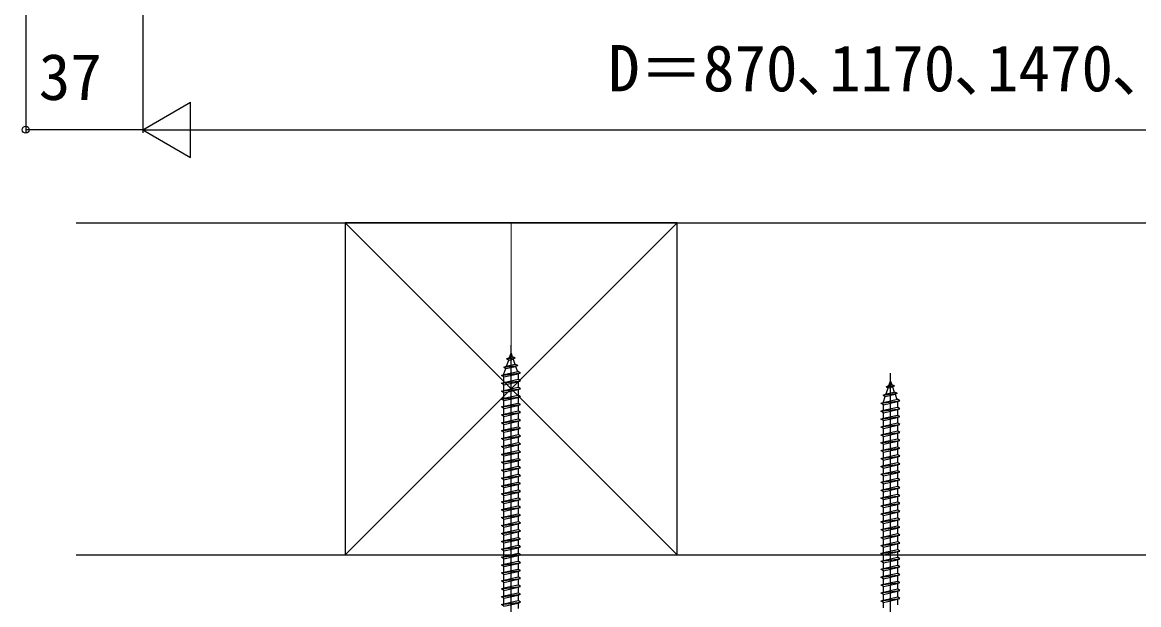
# Model space of a CAD drawing. Units: millimetres, scale not verified. Extents: x -875 to 875, y -1305 to 1298.
# Drawn here: x -655.1 to -302, y -491.2 to -307 of the extents above; entities that cross this region are included whole.
import ezdxf
from ezdxf.enums import TextEntityAlignment as Align

# ---------------------------------------------------------------- set-up
doc = ezdxf.new("R2010")
doc.units = ezdxf.units.MM
doc.header["$LTSCALE"] = 8
doc.layers.add('0-4_YKK_12', color=2, linetype='Continuous', lineweight=18)
for name, color, linetype in [('0-5_YKK_13', 4, 'Continuous'), ('0-6_YKK_D', 6, 'Continuous'), ('0-8_YSS_K', 3, 'Continuous')]:
    doc.layers.add(name, color=color, linetype=linetype)
doc.styles.add('ＭＳ ゴシック', font='')
doc.styles.get('ＭＳ ゴシック').set_extended_font_data('MS Gothic')

msp = doc.modelspace()

# ---------------------------------------------------------------- linework, layer by layer
at = {"layer": '0-4_YKK_12'}
msp.add_line((-500.5, -370.5), (-500.5, -1165), dxfattribs=at)
at = {"layer": '0-5_YKK_13'}
for p, q in [((-500.5, -528.2), (-500.5, -409.199)), ((-501.914, -413.502), (-500.966, -413.054)), ((-500.966, -413.054), (-500.5, -411.7)), ((-500.966, -413.054), (-500.1, -412.861)), ((-500.5, -411.7), (-500.1, -412.861)), ((-499.203, -413.163), (-500.1, -412.861)), ((-502.813, -416.114), (-498.378, -415.56)), ((-502.813, -416.114), (-501.898, -415.761)), ((-502.813, -416.114), (-502.178, -416.573)), ((-502.75, -418.234), (-502.178, -416.573)), ((-502.178, -416.573), (-499.061, -415.88)), ((-501.914, -413.502), (-499.203, -413.163)), ((-501.914, -413.502), (-501.246, -413.866)), ((-501.898, -415.761), (-501.246, -413.866)), ((-501.898, -415.761), (-499.301, -415.183)), ((-501.246, -413.866), (-499.86, -413.558)), ((-499.203, -413.163), (-499.86, -413.558)), ((-499.86, -413.558), (-499.301, -415.183)), ((-498.378, -415.56), (-499.301, -415.183)), ((-498.378, -415.56), (-499.061, -415.88)), ((-499.061, -415.88), (-498.501, -417.506)), ((-503.5, -418.7), (-497.5, -417.95)), ((-502.75, -418.45), (-498.25, -417.45)), ((-502.75, -418.45), (-502.75, -418.234)), ((-502.75, -420.95), (-502.75, -419.2)), ((-502.75, -420.95), (-498.25, -419.95)), ((-498.261, -418.202), (-498.25, -418.234)), ((-498.25, -418.234), (-498.25, -419.95)), ((-380.5, -517), (-380.5, -418)), ((-503.5, -421.2), (-497.5, -420.45)), ((-503.5, -423.7), (-497.5, -422.95)), ((-502.75, -423.45), (-502.75, -421.7)), ((-502.75, -423.45), (-498.25, -422.45)), ((-498.25, -420.7), (-498.25, -422.45)), ((-498.25, -423.2), (-498.25, -424.95)), ((-381.914, -422.302), (-380.966, -421.854)), ((-381.914, -422.302), (-379.203, -421.963)), ((-381.914, -422.302), (-381.246, -422.666)), ((-381.898, -424.561), (-381.246, -422.666)), ((-381.246, -422.666), (-379.86, -422.358)), ((-380.966, -421.854), (-380.5, -420.5)), ((-380.966, -421.854), (-380.1, -421.661)), ((-380.5, -420.5), (-380.1, -421.661)), ((-379.203, -421.963), (-380.1, -421.661)), ((-379.203, -421.963), (-379.86, -422.358)), ((-379.86, -422.358), (-379.301, -423.983)), ((-503.5, -426.2), (-497.5, -425.45)), ((-502.75, -425.95), (-502.75, -424.2)), ((-502.75, -425.95), (-498.25, -424.95)), ((-502.75, -428.45), (-502.75, -426.7)), ((-498.25, -425.7), (-498.25, -427.45)), ((-383.5, -427.5), (-377.5, -426.75)), ((-382.813, -424.914), (-378.378, -424.36)), ((-382.813, -424.914), (-381.898, -424.561)), ((-382.813, -424.914), (-382.178, -425.373)), ((-382.75, -427.034), (-382.178, -425.373)), ((-382.75, -427.25), (-378.25, -426.25)), ((-382.75, -427.25), (-382.75, -427.034)), ((-382.178, -425.373), (-379.061, -424.68)), ((-381.898, -424.561), (-379.301, -423.983)), ((-378.378, -424.36), (-379.301, -423.983)), ((-378.378, -424.36), (-379.061, -424.68)), ((-379.061, -424.68), (-378.501, -426.306)), ((-378.261, -427.002), (-378.25, -427.034)), ((-378.25, -427.034), (-378.25, -428.75)), ((-503.5, -428.7), (-497.5, -427.95)), ((-503.5, -431.2), (-497.5, -430.45)), ((-502.75, -428.45), (-498.25, -427.45)), ((-502.75, -430.95), (-502.75, -429.2)), ((-502.75, -430.95), (-498.25, -429.95)), ((-498.25, -428.2), (-498.25, -429.95)), ((-498.25, -430.7), (-498.25, -432.45)), ((-383.5, -430), (-377.5, -429.25)), ((-382.75, -429.75), (-382.75, -428)), ((-382.75, -429.75), (-378.25, -428.75)), ((-382.75, -432.25), (-382.75, -430.5)), ((-378.25, -429.5), (-378.25, -431.25)), ((-503.5, -433.7), (-497.5, -432.95)), ((-502.75, -433.45), (-502.75, -431.7)), ((-502.75, -433.45), (-498.25, -432.45)), ((-502.75, -435.95), (-502.75, -434.2)), ((-498.25, -433.2), (-498.25, -434.95)), ((-383.5, -432.5), (-377.5, -431.75)), ((-383.5, -435), (-377.5, -434.25)), ((-382.75, -432.25), (-378.25, -431.25)), ((-382.75, -434.75), (-382.75, -433)), ((-382.75, -434.75), (-378.25, -433.75)), ((-378.25, -432), (-378.25, -433.75)), ((-503.5, -436.2), (-497.5, -435.45)), ((-502.75, -435.95), (-498.25, -434.95)), ((-502.75, -438.45), (-502.75, -436.7)), ((-502.75, -438.45), (-498.25, -437.45)), ((-498.25, -435.7), (-498.25, -437.45)), ((-383.5, -437.5), (-377.5, -436.75)), ((-382.75, -437.25), (-382.75, -435.5)), ((-382.75, -437.25), (-378.25, -436.25)), ((-378.25, -434.5), (-378.25, -436.25)), ((-378.25, -437), (-378.25, -438.75)), ((-503.5, -438.7), (-497.5, -437.95)), ((-503.5, -441.2), (-497.5, -440.45)), ((-502.75, -440.95), (-502.75, -439.2)), ((-502.75, -440.95), (-498.25, -439.95)), ((-498.25, -438.2), (-498.25, -439.95)), ((-498.25, -440.7), (-498.25, -442.45)), ((-383.5, -440), (-377.5, -439.25)), ((-382.75, -439.75), (-378.25, -438.75)), ((-382.75, -442.25), (-382.75, -440.5)), ((-382.75, -442.25), (-378.25, -441.25)), ((-378.25, -439.5), (-378.25, -441.25)), ((-503.5, -443.7), (-497.5, -442.95)), ((-502.75, -443.45), (-502.75, -441.7)), ((-502.75, -443.45), (-498.25, -442.45)), ((-502.75, -445.95), (-502.75, -444.2)), ((-498.25, -443.2), (-498.25, -444.95)), ((-383.5, -442.5), (-377.5, -441.75)), ((-383.5, -445), (-377.5, -444.25)), ((-382.75, -444.75), (-378.25, -443.75)), ((-378.25, -442), (-378.25, -443.75)), ((-378.25, -444.5), (-378.25, -446.25)), ((-503.5, -446.2), (-497.5, -445.45)), ((-503.5, -448.7), (-497.5, -447.95)), ((-502.75, -445.95), (-498.25, -444.95)), ((-502.75, -448.45), (-502.75, -446.7)), ((-502.75, -448.45), (-498.25, -447.45)), ((-498.25, -445.7), (-498.25, -447.45)), ((-498.25, -448.2), (-498.25, -449.95)), ((-383.5, -447.5), (-377.5, -446.75)), ((-382.75, -447.25), (-382.75, -445.5)), ((-382.75, -447.25), (-378.25, -446.25)), ((-382.75, -449.75), (-382.75, -448)), ((-378.25, -447), (-378.25, -448.75)), ((-503.5, -451.2), (-497.5, -450.45)), ((-502.75, -450.95), (-498.25, -449.95)), ((-502.75, -453.45), (-502.75, -451.7)), ((-498.25, -450.7), (-498.25, -452.45)), ((-383.5, -450), (-377.5, -449.25)), ((-383.5, -452.5), (-377.5, -451.75)), ((-382.75, -449.75), (-378.25, -448.75)), ((-382.75, -452.25), (-382.75, -450.5)), ((-382.75, -452.25), (-378.25, -451.25)), ((-378.25, -449.5), (-378.25, -451.25)), ((-503.5, -453.7), (-497.5, -452.95)), ((-503.5, -456.2), (-497.5, -455.45)), ((-502.75, -453.45), (-498.25, -452.45)), ((-502.75, -455.95), (-498.25, -454.95)), ((-498.25, -453.2), (-498.25, -454.95)), ((-383.5, -455), (-377.5, -454.25)), ((-382.75, -454.75), (-382.75, -453)), ((-382.75, -454.75), (-378.25, -453.75)), ((-378.25, -452), (-378.25, -453.75)), ((-378.25, -454.5), (-378.25, -456.25)), ((-503.5, -458.7), (-497.5, -457.95)), ((-502.75, -458.45), (-502.75, -456.7)), ((-502.75, -458.45), (-498.25, -457.45)), ((-498.25, -455.7), (-498.25, -457.45)), ((-498.25, -458.2), (-498.25, -459.95)), ((-383.5, -457.5), (-377.5, -456.75)), ((-382.75, -457.25), (-382.75, -455.5)), ((-382.75, -457.25), (-378.25, -456.25)), ((-382.75, -459.75), (-382.75, -458)), ((-382.75, -459.75), (-378.25, -458.75)), ((-378.25, -457), (-378.25, -458.75)), ((-503.5, -461.2), (-497.5, -460.45)), ((-502.75, -460.95), (-502.75, -459.2)), ((-502.75, -460.95), (-498.25, -459.95)), ((-502.75, -463.45), (-502.75, -461.7)), ((-502.75, -463.45), (-498.25, -462.45)), ((-498.25, -460.7), (-498.25, -462.45)), ((-383.5, -460), (-377.5, -459.25)), ((-383.5, -462.5), (-377.5, -461.75)), ((-382.75, -462.25), (-382.75, -460.5)), ((-382.75, -462.25), (-378.25, -461.25)), ((-378.25, -459.5), (-378.25, -461.25)), ((-378.25, -462), (-378.25, -463.75)), ((-503.5, -463.7), (-497.5, -462.95)), ((-503.5, -466.2), (-497.5, -465.45)), ((-502.75, -465.95), (-502.75, -464.2)), ((-502.75, -465.95), (-498.25, -464.95)), ((-498.25, -463.2), (-498.25, -464.95)), ((-498.25, -465.7), (-498.25, -467.45)), ((-383.5, -465), (-377.5, -464.25)), ((-382.75, -464.75), (-378.25, -463.75)), ((-382.75, -467.25), (-382.75, -465.5)), ((-378.25, -464.5), (-378.25, -466.25)), ((-503.5, -468.7), (-497.5, -467.95)), ((-502.75, -468.45), (-502.75, -466.7)), ((-502.75, -468.45), (-498.25, -467.45)), ((-502.75, -470.95), (-502.75, -469.2)), ((-498.25, -468.2), (-498.25, -469.95)), ((-383.5, -467.5), (-377.5, -466.75)), ((-383.5, -470), (-377.5, -469.25)), ((-382.75, -467.25), (-378.25, -466.25)), ((-382.75, -469.75), (-378.25, -468.75)), ((-378.25, -467), (-378.25, -468.75)), ((-378.25, -469.5), (-378.25, -471.25)), ((-503.5, -471.2), (-497.5, -470.45)), ((-503.5, -473.7), (-497.5, -472.95)), ((-502.75, -470.95), (-498.25, -469.95)), ((-502.75, -473.45), (-502.75, -471.7)), ((-502.75, -473.45), (-498.25, -472.45)), ((-498.25, -470.7), (-498.25, -472.45)), ((-383.5, -472.5), (-377.5, -471.75)), ((-382.75, -472.25), (-382.75, -470.5)), ((-382.75, -472.25), (-378.25, -471.25)), ((-382.75, -474.75), (-382.75, -473)), ((-378.25, -472), (-378.25, -473.75)), ((-503.5, -476.2), (-497.5, -475.45)), ((-502.75, -475.95), (-498.25, -474.95)), ((-498.25, -473.2), (-498.25, -474.95)), ((-498.25, -475.7), (-498.25, -477.45)), ((-383.5, -475), (-377.5, -474.25)), ((-382.75, -474.75), (-378.25, -473.75)), ((-382.75, -477.25), (-382.75, -475.5)), ((-382.75, -477.25), (-378.25, -476.25)), ((-378.25, -474.5), (-378.25, -476.25)), ((-503.5, -478.7), (-497.5, -477.95)), ((-502.75, -478.45), (-502.75, -476.7)), ((-502.75, -478.45), (-498.25, -477.45)), ((-502.75, -480.95), (-498.25, -479.95)), ((-498.25, -478.2), (-498.25, -479.95)), ((-383.5, -477.5), (-377.5, -476.75)), ((-383.5, -480), (-377.5, -479.25)), ((-382.75, -479.75), (-382.75, -478)), ((-382.75, -479.75), (-378.25, -478.75)), ((-378.25, -477), (-378.25, -478.75)), ((-378.25, -479.5), (-378.25, -481.25)), ((-503.5, -481.2), (-497.5, -480.45)), ((-503.5, -483.7), (-497.5, -482.95)), ((-502.75, -483.45), (-502.75, -481.7)), ((-502.75, -483.45), (-498.25, -482.45)), ((-498.25, -480.7), (-498.25, -482.45)), ((-498.25, -483.2), (-498.25, -484.95)), ((-383.5, -482.5), (-377.5, -481.75)), ((-382.75, -482.25), (-382.75, -480.5)), ((-382.75, -482.25), (-378.25, -481.25)), ((-382.75, -484.75), (-382.75, -483)), ((-378.25, -482), (-378.25, -483.75)), ((-503.5, -486.2), (-497.5, -485.45)), ((-502.75, -485.95), (-502.75, -484.2)), ((-502.75, -485.95), (-498.25, -484.95)), ((-502.75, -488.45), (-502.75, -486.7)), ((-498.25, -485.7), (-498.25, -487.45)), ((-383.5, -485), (-377.5, -484.25)), ((-383.5, -487.5), (-377.5, -486.75)), ((-382.75, -484.75), (-378.25, -483.75)), ((-382.75, -487.25), (-382.75, -485.5)), ((-382.75, -487.25), (-378.25, -486.25)), ((-378.25, -484.5), (-378.25, -486.25)), ((-378.25, -487), (-378.25, -488.75)), ((-503.5, -488.7), (-497.5, -487.95)), ((-503.5, -491.2), (-497.5, -490.45)), ((-502.75, -488.45), (-498.25, -487.45)), ((-502.75, -490.95), (-502.75, -489.2)), ((-502.75, -490.95), (-498.25, -489.95)), ((-498.25, -488.2), (-498.25, -489.95)), ((-498.25, -490.7), (-498.25, -492.45)), ((-383.5, -490), (-377.5, -489.25)), ((-382.75, -489.75), (-382.75, -488)), ((-382.75, -489.75), (-378.25, -488.75)), ((-382.75, -492.25), (-382.75, -490.5)), ((-378.25, -489.5), (-378.25, -491.25))]:
    msp.add_line(p, q, dxfattribs=at)
for points in [[(-502.75, -419.2), (-503.5, -418.7), (-502.75, -418.45)], [(-502.75, -419.2), (-498.25, -418.2), (-497.5, -417.95), (-498.25, -417.45)], [(-502.75, -421.7), (-498.25, -420.7), (-497.5, -420.45), (-498.25, -419.95)], [(-502.75, -421.7), (-503.5, -421.2), (-502.75, -420.95)], [(-502.75, -424.2), (-503.5, -423.7), (-502.75, -423.45)], [(-502.75, -424.2), (-498.25, -423.2), (-497.5, -422.95), (-498.25, -422.45)], [(-502.75, -426.7), (-503.5, -426.2), (-502.75, -425.95)], [(-502.75, -426.7), (-498.25, -425.7), (-497.5, -425.45), (-498.25, -424.95)], [(-382.75, -428), (-378.25, -427), (-377.5, -426.75), (-378.25, -426.25)], [(-502.75, -429.2), (-503.5, -428.7), (-502.75, -428.45)], [(-502.75, -429.2), (-498.25, -428.2), (-497.5, -427.95), (-498.25, -427.45)], [(-502.75, -431.7), (-498.25, -430.7), (-497.5, -430.45), (-498.25, -429.95)], [(-382.75, -428), (-383.5, -427.5), (-382.75, -427.25)], [(-382.75, -430.5), (-383.5, -430), (-382.75, -429.75)], [(-382.75, -430.5), (-378.25, -429.5), (-377.5, -429.25), (-378.25, -428.75)], [(-502.75, -431.7), (-503.5, -431.2), (-502.75, -430.95)], [(-502.75, -434.2), (-503.5, -433.7), (-502.75, -433.45)], [(-502.75, -434.2), (-498.25, -433.2), (-497.5, -432.95), (-498.25, -432.45)], [(-382.75, -433), (-383.5, -432.5), (-382.75, -432.25)], [(-382.75, -433), (-378.25, -432), (-377.5, -431.75), (-378.25, -431.25)], [(-382.75, -435.5), (-378.25, -434.5), (-377.5, -434.25), (-378.25, -433.75)], [(-502.75, -436.7), (-503.5, -436.2), (-502.75, -435.95)], [(-502.75, -436.7), (-498.25, -435.7), (-497.5, -435.45), (-498.25, -434.95)], [(-502.75, -439.2), (-498.25, -438.2), (-497.5, -437.95), (-498.25, -437.45)], [(-382.75, -435.5), (-383.5, -435), (-382.75, -434.75)], [(-382.75, -439.75), (-382.75, -438), (-383.5, -437.5), (-382.75, -437.25)], [(-382.75, -438), (-378.25, -437), (-377.5, -436.75), (-378.25, -436.25)], [(-502.75, -439.2), (-503.5, -438.7), (-502.75, -438.45)], [(-502.75, -441.7), (-503.5, -441.2), (-502.75, -440.95)], [(-502.75, -441.7), (-498.25, -440.7), (-497.5, -440.45), (-498.25, -439.95)], [(-382.75, -440.5), (-383.5, -440), (-382.75, -439.75)], [(-382.75, -440.5), (-378.25, -439.5), (-377.5, -439.25), (-378.25, -438.75)], [(-382.75, -443), (-378.25, -442), (-377.5, -441.75), (-378.25, -441.25)], [(-502.75, -444.2), (-503.5, -443.7), (-502.75, -443.45)], [(-502.75, -444.2), (-498.25, -443.2), (-497.5, -442.95), (-498.25, -442.45)], [(-382.75, -444.75), (-382.75, -443), (-383.5, -442.5), (-382.75, -442.25)], [(-382.75, -445.5), (-383.5, -445), (-382.75, -444.75)], [(-382.75, -445.5), (-378.25, -444.5), (-377.5, -444.25), (-378.25, -443.75)], [(-502.75, -446.7), (-503.5, -446.2), (-502.75, -445.95)], [(-502.75, -446.7), (-498.25, -445.7), (-497.5, -445.45), (-498.25, -444.95)], [(-502.75, -449.2), (-498.25, -448.2), (-497.5, -447.95), (-498.25, -447.45)], [(-382.75, -448), (-383.5, -447.5), (-382.75, -447.25)], [(-382.75, -448), (-378.25, -447), (-377.5, -446.75), (-378.25, -446.25)], [(-502.75, -450.95), (-502.75, -449.2), (-503.5, -448.7), (-502.75, -448.45)], [(-502.75, -451.7), (-503.5, -451.2), (-502.75, -450.95)], [(-502.75, -451.7), (-498.25, -450.7), (-497.5, -450.45), (-498.25, -449.95)], [(-382.75, -450.5), (-383.5, -450), (-382.75, -449.75)], [(-382.75, -450.5), (-378.25, -449.5), (-377.5, -449.25), (-378.25, -448.75)], [(-382.75, -453), (-378.25, -452), (-377.5, -451.75), (-378.25, -451.25)], [(-502.75, -455.95), (-502.75, -454.2), (-503.5, -453.7), (-502.75, -453.45)], [(-502.75, -454.2), (-498.25, -453.2), (-497.5, -452.95), (-498.25, -452.45)], [(-502.75, -456.7), (-498.25, -455.7), (-497.5, -455.45), (-498.25, -454.95)], [(-382.75, -453), (-383.5, -452.5), (-382.75, -452.25)], [(-382.75, -455.5), (-383.5, -455), (-382.75, -454.75)], [(-382.75, -455.5), (-378.25, -454.5), (-377.5, -454.25), (-378.25, -453.75)], [(-502.75, -456.7), (-503.5, -456.2), (-502.75, -455.95)], [(-502.75, -459.2), (-503.5, -458.7), (-502.75, -458.45)], [(-502.75, -459.2), (-498.25, -458.2), (-497.5, -457.95), (-498.25, -457.45)], [(-382.75, -458), (-383.5, -457.5), (-382.75, -457.25)], [(-382.75, -458), (-378.25, -457), (-377.5, -456.75), (-378.25, -456.25)], [(-382.75, -460.5), (-378.25, -459.5), (-377.5, -459.25), (-378.25, -458.75)], [(-502.75, -461.7), (-503.5, -461.2), (-502.75, -460.95)], [(-502.75, -461.7), (-498.25, -460.7), (-497.5, -460.45), (-498.25, -459.95)], [(-502.75, -464.2), (-498.25, -463.2), (-497.5, -462.95), (-498.25, -462.45)], [(-382.75, -460.5), (-383.5, -460), (-382.75, -459.75)], [(-382.75, -464.75), (-382.75, -463), (-383.5, -462.5), (-382.75, -462.25)], [(-382.75, -463), (-378.25, -462), (-377.5, -461.75), (-378.25, -461.25)], [(-502.75, -464.2), (-503.5, -463.7), (-502.75, -463.45)], [(-502.75, -466.7), (-503.5, -466.2), (-502.75, -465.95)], [(-502.75, -466.7), (-498.25, -465.7), (-497.5, -465.45), (-498.25, -464.95)], [(-382.75, -465.5), (-383.5, -465), (-382.75, -464.75)], [(-382.75, -465.5), (-378.25, -464.5), (-377.5, -464.25), (-378.25, -463.75)], [(-502.75, -469.2), (-503.5, -468.7), (-502.75, -468.45)], [(-502.75, -469.2), (-498.25, -468.2), (-497.5, -467.95), (-498.25, -467.45)], [(-382.75, -469.75), (-382.75, -468), (-383.5, -467.5), (-382.75, -467.25)], [(-382.75, -468), (-378.25, -467), (-377.5, -466.75), (-378.25, -466.25)], [(-382.75, -470.5), (-378.25, -469.5), (-377.5, -469.25), (-378.25, -468.75)], [(-502.75, -471.7), (-503.5, -471.2), (-502.75, -470.95)], [(-502.75, -471.7), (-498.25, -470.7), (-497.5, -470.45), (-498.25, -469.95)], [(-502.75, -474.2), (-498.25, -473.2), (-497.5, -472.95), (-498.25, -472.45)], [(-382.75, -470.5), (-383.5, -470), (-382.75, -469.75)], [(-382.75, -473), (-383.5, -472.5), (-382.75, -472.25)], [(-382.75, -473), (-378.25, -472), (-377.5, -471.75), (-378.25, -471.25)], [(-502.75, -475.95), (-502.75, -474.2), (-503.5, -473.7), (-502.75, -473.45)], [(-502.75, -476.7), (-503.5, -476.2), (-502.75, -475.95)], [(-502.75, -476.7), (-498.25, -475.7), (-497.5, -475.45), (-498.25, -474.95)], [(-382.75, -475.5), (-383.5, -475), (-382.75, -474.75)], [(-382.75, -475.5), (-378.25, -474.5), (-377.5, -474.25), (-378.25, -473.75)], [(-382.75, -478), (-378.25, -477), (-377.5, -476.75), (-378.25, -476.25)], [(-502.75, -480.95), (-502.75, -479.2), (-503.5, -478.7), (-502.75, -478.45)], [(-502.75, -479.2), (-498.25, -478.2), (-497.5, -477.95), (-498.25, -477.45)], [(-502.75, -481.7), (-498.25, -480.7), (-497.5, -480.45), (-498.25, -479.95)], [(-382.75, -478), (-383.5, -477.5), (-382.75, -477.25)], [(-382.75, -480.5), (-383.5, -480), (-382.75, -479.75)], [(-382.75, -480.5), (-378.25, -479.5), (-377.5, -479.25), (-378.25, -478.75)], [(-502.75, -481.7), (-503.5, -481.2), (-502.75, -480.95)], [(-502.75, -484.2), (-503.5, -483.7), (-502.75, -483.45)], [(-502.75, -484.2), (-498.25, -483.2), (-497.5, -482.95), (-498.25, -482.45)], [(-382.75, -483), (-383.5, -482.5), (-382.75, -482.25)], [(-382.75, -483), (-378.25, -482), (-377.5, -481.75), (-378.25, -481.25)], [(-502.75, -486.7), (-503.5, -486.2), (-502.75, -485.95)], [(-502.75, -486.7), (-498.25, -485.7), (-497.5, -485.45), (-498.25, -484.95)], [(-382.75, -485.5), (-383.5, -485), (-382.75, -484.75)], [(-382.75, -485.5), (-378.25, -484.5), (-377.5, -484.25), (-378.25, -483.75)], [(-382.75, -488), (-378.25, -487), (-377.5, -486.75), (-378.25, -486.25)], [(-502.75, -489.2), (-503.5, -488.7), (-502.75, -488.45)], [(-502.75, -489.2), (-498.25, -488.2), (-497.5, -487.95), (-498.25, -487.45)], [(-502.75, -491.7), (-498.25, -490.7), (-497.5, -490.45), (-498.25, -489.95)], [(-382.75, -488), (-383.5, -487.5), (-382.75, -487.25)], [(-382.75, -490.5), (-383.5, -490), (-382.75, -489.75)], [(-382.75, -490.5), (-378.25, -489.5), (-377.5, -489.25), (-378.25, -488.75)], [(-502.75, -491.7), (-503.5, -491.2), (-502.75, -490.95)]]:
    msp.add_lwpolyline(points, dxfattribs=at)
at = {"layer": '0-6_YKK_D'}
for p, q in [((-654, -261.7), (-654, -342)), ((-617, -269.5), (-617, -342)), ((-617, -269.5), (-617, -342)), ((-617, -341), (-601.845, -332.25)), ((-601.845, -349.75), (-601.845, -332.25)), ((-617, -341), (-654, -341)), ((-617, -341), (-601.845, -349.75)), ((-617, -341), (-586.689, -341)), ((-599.5, -341), (-34.5, -341))]:
    msp.add_line(p, q, dxfattribs=at)
msp.add_circle((-654, -341), 1.075, dxfattribs=at)
at = {"layer": '0-8_YSS_K'}
for p, q in [((-638, -370.5), (637, -370.5)), ((-553, -370.5), (-448, -475.5)), ((-448, -370.5), (-553, -475.5)), ((-638, -475.5), (637, -475.5))]:
    msp.add_line(p, q, dxfattribs=at)
msp.add_lwpolyline([(-553, -475.5), (-448, -475.5), (-448, -370.5), (-553, -370.5)], close=True, dxfattribs=at)

# ---------------------------------------------------------------- texts
at = {"layer": '0-6_YKK_D', "style": 'ＭＳ ゴシック'}
for s, p in [('D＝870､1170､1470､1770', (-469.784, -333.273)), ('37', (-649.875, -336))]:
    msp.add_text(s, height=14.66, dxfattribs=at).set_placement(p, align=Align.BOTTOM_LEFT)

doc.saveas('drawing.dxf')
